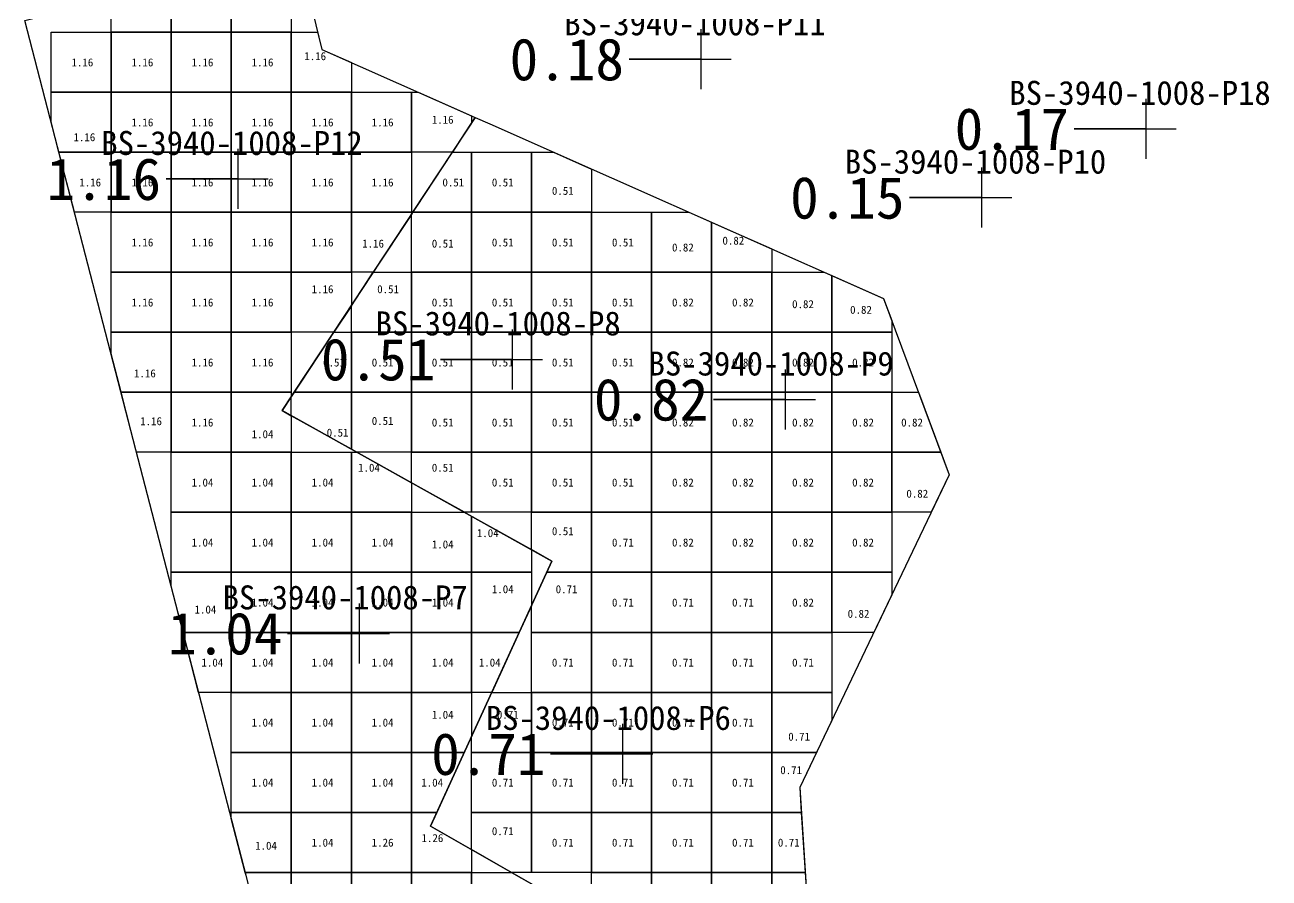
# Model space of a CAD drawing. Header units: metres. Extents: x 470001 to 470177, y 4349638 to 4349825.
# Drawn here: x 470093.87 to 470114.59, y 4349742.16 to 4349756.38 of the extents above; entities that cross this region are included whole.
import ezdxf

# ---------------------------------------------------------------- set-up
doc = ezdxf.new("R2010")
doc.units = ezdxf.units.M
for name, color, linetype in [('0.500-1.000', 4, 'Continuous'), ('1.000-1.500', 5, 'Continuous'), ('点', 7, 'Continuous'), ('爆区方格网', 7, 'Continuous'), ('钻孔', 7, 'Continuous')]:
    doc.layers.add(name, color=color, linetype=linetype)
doc.styles.add('CN_TTF', font='simsunb.ttf')

msp = doc.modelspace()

# ---------------------------------------------------------------- linework, layer by layer
at = {"layer": '0.500-1.000', "color": 4, "lineweight": 30}
msp.add_lwpolyline([(470100.621, 4349743.027), (470102.645, 4349747.444), (470098.153, 4349749.95), (470101.053, 4349754.357), (470101.368, 4349754.835), (470101.611, 4349754.727), (470105.664, 4349752.928), (470108.167, 4349751.817), (470109.26, 4349748.883), (470107.86, 4349745.952), (470106.771, 4349743.672), (470106.972, 4349740.536), (470107.191, 4349737.133), (470107.929, 4349734.941), (470106.327, 4349734.336), (470100.701, 4349736.118), (470105.159, 4349740.434), (470100.621, 4349743.027)], close=True, dxfattribs=at)
at = {"layer": '1.000-1.500', "color": 5, "lineweight": 30}
msp.add_lwpolyline([(470098.411, 4349757.616), (470098.812, 4349755.969), (470101.368, 4349754.835), (470101.13, 4349754.474), (470098.153, 4349749.95), (470102.645, 4349747.444), (470100.621, 4349743.027), (470106.299, 4349739.782), (470109.856, 4349729.218), (470114.373, 4349727.421), (470110.826, 4349722.422), (470110.138, 4349718.026), (470107.154, 4349716.026), (470103.459, 4349714.397), (470104.254, 4349720.146), (470106.075, 4349727.256), (470101.011, 4349728.805), (470100.433, 4349731.043), (470099.259, 4349735.588), (470097.55, 4349742.202), (470095.716, 4349749.299), (470093.868, 4349756.452), (470096.871, 4349757.221), (470098.411, 4349757.616)], close=True, dxfattribs=at)
at = {"layer": '点', "color": 138, "true_color": 0x004c4c}
for p, q in [((470105.13, 4349755.304), (470105.13, 4349756.304)), ((470104.63, 4349755.804), (470105.63, 4349755.804)), ((470112.541, 4349754.145), (470112.541, 4349755.145)), ((470112.041, 4349754.645), (470113.041, 4349754.645)), ((470097.42, 4349753.31), (470097.42, 4349754.31)), ((470109.801, 4349752.999), (470109.801, 4349753.999)), ((470096.92, 4349753.81), (470097.92, 4349753.81)), ((470109.301, 4349753.499), (470110.301, 4349753.499)), ((470101.988, 4349750.304), (470101.988, 4349751.304)), ((470101.488, 4349750.804), (470102.488, 4349750.804)), ((470106.534, 4349749.635), (470106.534, 4349750.635)), ((470106.034, 4349750.135), (470107.034, 4349750.135)), ((470099.441, 4349745.738), (470099.441, 4349746.738)), ((470098.941, 4349746.238), (470099.941, 4349746.238)), ((470103.823, 4349743.73), (470103.823, 4349744.73)), ((470103.323, 4349744.23), (470104.323, 4349744.23))]:
    msp.add_line(p, q, dxfattribs=at)
at = {"layer": '爆区方格网', "color": 5}
for points in [[(470097.304, 4349757.256), (470097.304, 4349756.256), (470096.304, 4349756.256), (470096.304, 4349757.076), (470096.871, 4349757.221), (470097.007, 4349757.256), (470097.304, 4349757.256)], [(470097.304, 4349756.256), (470097.304, 4349757.256), (470098.304, 4349757.256), (470098.304, 4349756.256), (470097.304, 4349756.256)], [(470096.304, 4349756.256), (470095.304, 4349756.256), (470095.304, 4349756.82), (470096.304, 4349757.076), (470096.304, 4349756.256)], [(470094.304, 4349755.256), (470094.304, 4349756.256), (470095.304, 4349756.256), (470095.304, 4349755.256), (470094.304, 4349755.256)], [(470095.304, 4349755.256), (470095.304, 4349756.256), (470096.304, 4349756.256), (470096.304, 4349755.256), (470095.304, 4349755.256)], [(470096.304, 4349755.256), (470096.304, 4349756.256), (470097.304, 4349756.256), (470097.304, 4349755.256), (470096.304, 4349755.256)], [(470097.304, 4349755.256), (470097.304, 4349756.256), (470098.304, 4349756.256), (470098.304, 4349755.256), (470097.304, 4349755.256)], [(470099.304, 4349755.256), (470098.304, 4349755.256), (470098.304, 4349756.256), (470098.742, 4349756.256), (470098.812, 4349755.969), (470099.304, 4349755.751), (470099.304, 4349755.256)], [(470094.304, 4349755.256), (470095.304, 4349755.256), (470095.304, 4349754.256), (470094.435, 4349754.256), (470094.304, 4349754.764), (470094.304, 4349755.256)], [(470095.304, 4349754.256), (470095.304, 4349755.256), (470096.304, 4349755.256), (470096.304, 4349754.256), (470095.304, 4349754.256)], [(470096.304, 4349754.256), (470096.304, 4349755.256), (470097.304, 4349755.256), (470097.304, 4349754.256), (470096.304, 4349754.256)], [(470097.304, 4349754.256), (470097.304, 4349755.256), (470098.304, 4349755.256), (470098.304, 4349754.256), (470097.304, 4349754.256)], [(470098.304, 4349754.256), (470098.304, 4349755.256), (470099.304, 4349755.256), (470099.304, 4349754.256), (470098.304, 4349754.256)], [(470099.304, 4349754.256), (470099.304, 4349755.256), (470100.304, 4349755.256), (470100.304, 4349754.256), (470099.304, 4349754.256)], [(470101.304, 4349754.738), (470101.13, 4349754.474), (470100.987, 4349754.256), (470100.304, 4349754.256), (470100.304, 4349755.256), (470100.419, 4349755.256), (470101.304, 4349754.863), (470101.304, 4349754.738)], [(470095.304, 4349754.256), (470095.304, 4349753.256), (470094.693, 4349753.256), (470094.435, 4349754.256), (470095.304, 4349754.256)], [(470095.304, 4349753.256), (470095.304, 4349754.256), (470096.304, 4349754.256), (470096.304, 4349753.256), (470095.304, 4349753.256)], [(470096.304, 4349753.256), (470096.304, 4349754.256), (470097.304, 4349754.256), (470097.304, 4349753.256), (470096.304, 4349753.256)], [(470097.304, 4349753.256), (470097.304, 4349754.256), (470098.304, 4349754.256), (470098.304, 4349753.256), (470097.304, 4349753.256)], [(470098.304, 4349753.256), (470098.304, 4349754.256), (470099.304, 4349754.256), (470099.304, 4349753.256), (470098.304, 4349753.256)], [(470099.304, 4349753.256), (470099.304, 4349754.256), (470100.304, 4349754.256), (470100.304, 4349753.256), (470099.304, 4349753.256)], [(470095.304, 4349752.256), (470095.304, 4349753.256), (470096.304, 4349753.256), (470096.304, 4349752.256), (470095.304, 4349752.256)], [(470096.304, 4349752.256), (470096.304, 4349753.256), (470097.304, 4349753.256), (470097.304, 4349752.256), (470096.304, 4349752.256)], [(470097.304, 4349752.256), (470097.304, 4349753.256), (470098.304, 4349753.256), (470098.304, 4349752.256), (470097.304, 4349752.256)], [(470098.304, 4349752.256), (470098.304, 4349753.256), (470099.304, 4349753.256), (470099.304, 4349752.256), (470098.304, 4349752.256)], [(470099.304, 4349752.256), (470099.304, 4349753.256), (470100.304, 4349753.256), (470100.304, 4349753.218), (470099.67, 4349752.256), (470099.304, 4349752.256)], [(470095.304, 4349751.256), (470095.304, 4349752.256), (470096.304, 4349752.256), (470096.304, 4349751.256), (470095.304, 4349751.256)], [(470096.304, 4349751.256), (470096.304, 4349752.256), (470097.304, 4349752.256), (470097.304, 4349751.256), (470096.304, 4349751.256)], [(470097.304, 4349751.256), (470097.304, 4349752.256), (470098.304, 4349752.256), (470098.304, 4349751.256), (470097.304, 4349751.256)], [(470098.304, 4349751.256), (470098.304, 4349752.256), (470099.304, 4349752.256), (470099.304, 4349751.699), (470099.012, 4349751.256), (470098.304, 4349751.256)], [(470095.304, 4349751.256), (470096.304, 4349751.256), (470096.304, 4349750.256), (470095.469, 4349750.256), (470095.304, 4349750.894), (470095.304, 4349751.256)], [(470096.304, 4349750.256), (470096.304, 4349751.256), (470097.304, 4349751.256), (470097.304, 4349750.256), (470096.304, 4349750.256)], [(470097.304, 4349750.256), (470097.304, 4349751.256), (470098.304, 4349751.256), (470098.304, 4349750.256), (470097.304, 4349750.256)], [(470096.304, 4349750.256), (470096.304, 4349749.256), (470095.727, 4349749.256), (470095.716, 4349749.299), (470095.469, 4349750.256), (470096.304, 4349750.256)], [(470096.304, 4349749.256), (470096.304, 4349750.256), (470097.304, 4349750.256), (470097.304, 4349749.256), (470096.304, 4349749.256)], [(470098.304, 4349749.256), (470097.304, 4349749.256), (470097.304, 4349750.256), (470098.304, 4349750.256), (470098.304, 4349750.179), (470098.153, 4349749.95), (470098.304, 4349749.866), (470098.304, 4349749.256)], [(470096.304, 4349748.256), (470096.304, 4349749.256), (470097.304, 4349749.256), (470097.304, 4349748.256), (470096.304, 4349748.256)], [(470097.304, 4349748.256), (470097.304, 4349749.256), (470098.304, 4349749.256), (470098.304, 4349748.256), (470097.304, 4349748.256)], [(470098.304, 4349748.256), (470098.304, 4349749.256), (470099.304, 4349749.256), (470099.304, 4349748.256), (470098.304, 4349748.256)], [(470100.304, 4349748.256), (470099.304, 4349748.256), (470099.304, 4349749.256), (470099.397, 4349749.256), (470100.304, 4349748.75), (470100.304, 4349748.256)], [(470096.304, 4349747.256), (470096.304, 4349748.256), (470097.304, 4349748.256), (470097.304, 4349747.256), (470096.304, 4349747.256)], [(470097.304, 4349747.256), (470097.304, 4349748.256), (470098.304, 4349748.256), (470098.304, 4349747.256), (470097.304, 4349747.256)], [(470098.304, 4349747.256), (470098.304, 4349748.256), (470099.304, 4349748.256), (470099.304, 4349747.256), (470098.304, 4349747.256)], [(470099.304, 4349747.256), (470099.304, 4349748.256), (470100.304, 4349748.256), (470100.304, 4349747.256), (470099.304, 4349747.256)], [(470101.304, 4349747.256), (470100.304, 4349747.256), (470100.304, 4349748.256), (470101.19, 4349748.256), (470101.304, 4349748.192), (470101.304, 4349747.256)], [(470102.304, 4349747.256), (470101.304, 4349747.256), (470101.304, 4349748.192), (470102.304, 4349747.634), (470102.304, 4349747.256)], [(470096.304, 4349747.256), (470097.304, 4349747.256), (470097.304, 4349746.256), (470096.502, 4349746.256), (470096.304, 4349747.024), (470096.304, 4349747.256)], [(470097.304, 4349746.256), (470097.304, 4349747.256), (470098.304, 4349747.256), (470098.304, 4349746.256), (470097.304, 4349746.256)], [(470098.304, 4349746.256), (470098.304, 4349747.256), (470099.304, 4349747.256), (470099.304, 4349746.256), (470098.304, 4349746.256)], [(470099.304, 4349746.256), (470099.304, 4349747.256), (470100.304, 4349747.256), (470100.304, 4349746.256), (470099.304, 4349746.256)], [(470100.304, 4349746.256), (470100.304, 4349747.256), (470101.304, 4349747.256), (470101.304, 4349746.256), (470100.304, 4349746.256)], [(470101.304, 4349746.256), (470101.304, 4349747.256), (470102.304, 4349747.256), (470102.304, 4349746.7), (470102.1, 4349746.256), (470101.304, 4349746.256)], [(470097.304, 4349746.256), (470097.304, 4349745.256), (470096.76, 4349745.256), (470096.502, 4349746.256), (470097.304, 4349746.256)], [(470097.304, 4349745.256), (470097.304, 4349746.256), (470098.304, 4349746.256), (470098.304, 4349745.256), (470097.304, 4349745.256)], [(470098.304, 4349745.256), (470098.304, 4349746.256), (470099.304, 4349746.256), (470099.304, 4349745.256), (470098.304, 4349745.256)], [(470099.304, 4349745.256), (470099.304, 4349746.256), (470100.304, 4349746.256), (470100.304, 4349745.256), (470099.304, 4349745.256)], [(470100.304, 4349745.256), (470100.304, 4349746.256), (470101.304, 4349746.256), (470101.304, 4349745.256), (470100.304, 4349745.256)], [(470101.304, 4349745.256), (470101.304, 4349746.256), (470102.1, 4349746.256), (470101.642, 4349745.256), (470101.304, 4349745.256)], [(470097.304, 4349744.256), (470097.304, 4349745.256), (470098.304, 4349745.256), (470098.304, 4349744.256), (470097.304, 4349744.256)], [(470098.304, 4349744.256), (470098.304, 4349745.256), (470099.304, 4349745.256), (470099.304, 4349744.256), (470098.304, 4349744.256)], [(470099.304, 4349744.256), (470099.304, 4349745.256), (470100.304, 4349745.256), (470100.304, 4349744.256), (470099.304, 4349744.256)], [(470100.304, 4349744.256), (470100.304, 4349745.256), (470101.304, 4349745.256), (470101.304, 4349744.518), (470101.184, 4349744.256), (470100.304, 4349744.256)], [(470097.304, 4349743.256), (470097.304, 4349744.256), (470098.304, 4349744.256), (470098.304, 4349743.256), (470097.304, 4349743.256)], [(470098.304, 4349743.256), (470098.304, 4349744.256), (470099.304, 4349744.256), (470099.304, 4349743.256), (470098.304, 4349743.256)], [(470099.304, 4349743.256), (470099.304, 4349744.256), (470100.304, 4349744.256), (470100.304, 4349743.256), (470099.304, 4349743.256)], [(470100.304, 4349743.256), (470100.304, 4349744.256), (470101.184, 4349744.256), (470100.726, 4349743.256), (470100.304, 4349743.256)], [(470097.304, 4349743.256), (470098.304, 4349743.256), (470098.304, 4349742.256), (470097.536, 4349742.256), (470097.304, 4349743.153), (470097.304, 4349743.256)], [(470098.304, 4349742.256), (470098.304, 4349743.256), (470099.304, 4349743.256), (470099.304, 4349742.256), (470098.304, 4349742.256)], [(470099.304, 4349742.256), (470099.304, 4349743.256), (470100.304, 4349743.256), (470100.304, 4349742.256), (470099.304, 4349742.256)], [(470101.304, 4349742.256), (470100.304, 4349742.256), (470100.304, 4349743.256), (470100.726, 4349743.256), (470100.621, 4349743.027), (470101.304, 4349742.637), (470101.304, 4349742.256)], [(470098.304, 4349742.256), (470098.304, 4349741.256), (470097.794, 4349741.256), (470097.55, 4349742.202), (470097.536, 4349742.256), (470098.304, 4349742.256)], [(470098.304, 4349741.256), (470098.304, 4349742.256), (470099.304, 4349742.256), (470099.304, 4349741.256), (470098.304, 4349741.256)], [(470099.304, 4349741.256), (470099.304, 4349742.256), (470100.304, 4349742.256), (470100.304, 4349741.256), (470099.304, 4349741.256)], [(470100.304, 4349741.256), (470100.304, 4349742.256), (470101.304, 4349742.256), (470101.304, 4349741.256), (470100.304, 4349741.256)], [(470102.304, 4349741.256), (470101.304, 4349741.256), (470101.304, 4349742.256), (470101.971, 4349742.256), (470102.304, 4349742.066), (470102.304, 4349741.256)]]:
    msp.add_lwpolyline(points, close=True, dxfattribs=at)
at = {"layer": '爆区方格网', "color": 4}
for points in [[(470101.304, 4349754.256), (470101.304, 4349753.256), (470100.328, 4349753.256), (470100.987, 4349754.256), (470101.304, 4349754.256)], [(470101.304, 4349753.256), (470101.304, 4349754.256), (470102.304, 4349754.256), (470102.304, 4349753.256), (470101.304, 4349753.256)], [(470103.304, 4349753.256), (470102.304, 4349753.256), (470102.304, 4349754.256), (470102.672, 4349754.256), (470103.304, 4349753.976), (470103.304, 4349753.256)], [(470101.304, 4349753.256), (470101.304, 4349752.256), (470100.304, 4349752.256), (470100.304, 4349753.218), (470100.328, 4349753.256), (470101.304, 4349753.256)], [(470101.304, 4349752.256), (470101.304, 4349753.256), (470102.304, 4349753.256), (470102.304, 4349752.256), (470101.304, 4349752.256)], [(470102.304, 4349752.256), (470102.304, 4349753.256), (470103.304, 4349753.256), (470103.304, 4349752.256), (470102.304, 4349752.256)], [(470103.304, 4349752.256), (470103.304, 4349753.256), (470104.304, 4349753.256), (470104.304, 4349752.256), (470103.304, 4349752.256)], [(470105.304, 4349752.256), (470104.304, 4349752.256), (470104.304, 4349753.256), (470104.925, 4349753.256), (470105.304, 4349753.088), (470105.304, 4349752.256)], [(470106.304, 4349752.256), (470105.304, 4349752.256), (470105.304, 4349753.088), (470105.664, 4349752.928), (470106.304, 4349752.644), (470106.304, 4349752.256)], [(470100.304, 4349752.256), (470100.304, 4349751.256), (470099.304, 4349751.256), (470099.304, 4349751.699), (470099.67, 4349752.256), (470100.304, 4349752.256)], [(470100.304, 4349751.256), (470100.304, 4349752.256), (470101.304, 4349752.256), (470101.304, 4349751.256), (470100.304, 4349751.256)], [(470101.304, 4349751.256), (470101.304, 4349752.256), (470102.304, 4349752.256), (470102.304, 4349751.256), (470101.304, 4349751.256)], [(470102.304, 4349751.256), (470102.304, 4349752.256), (470103.304, 4349752.256), (470103.304, 4349751.256), (470102.304, 4349751.256)], [(470103.304, 4349751.256), (470103.304, 4349752.256), (470104.304, 4349752.256), (470104.304, 4349751.256), (470103.304, 4349751.256)], [(470104.304, 4349751.256), (470104.304, 4349752.256), (470105.304, 4349752.256), (470105.304, 4349751.256), (470104.304, 4349751.256)], [(470105.304, 4349751.256), (470105.304, 4349752.256), (470106.304, 4349752.256), (470106.304, 4349751.256), (470105.304, 4349751.256)], [(470107.304, 4349751.256), (470106.304, 4349751.256), (470106.304, 4349752.256), (470107.178, 4349752.256), (470107.304, 4349752.2), (470107.304, 4349751.256)], [(470108.304, 4349751.256), (470107.304, 4349751.256), (470107.304, 4349752.2), (470108.167, 4349751.817), (470108.304, 4349751.451), (470108.304, 4349751.256)], [(470099.304, 4349751.256), (470099.304, 4349750.256), (470098.354, 4349750.256), (470099.012, 4349751.256), (470099.304, 4349751.256)], [(470099.304, 4349750.256), (470099.304, 4349751.256), (470100.304, 4349751.256), (470100.304, 4349750.256), (470099.304, 4349750.256)], [(470100.304, 4349750.256), (470100.304, 4349751.256), (470101.304, 4349751.256), (470101.304, 4349750.256), (470100.304, 4349750.256)], [(470101.304, 4349750.256), (470101.304, 4349751.256), (470102.304, 4349751.256), (470102.304, 4349750.256), (470101.304, 4349750.256)], [(470102.304, 4349750.256), (470102.304, 4349751.256), (470103.304, 4349751.256), (470103.304, 4349750.256), (470102.304, 4349750.256)], [(470103.304, 4349750.256), (470103.304, 4349751.256), (470104.304, 4349751.256), (470104.304, 4349750.256), (470103.304, 4349750.256)], [(470104.304, 4349750.256), (470104.304, 4349751.256), (470105.304, 4349751.256), (470105.304, 4349750.256), (470104.304, 4349750.256)], [(470105.304, 4349750.256), (470105.304, 4349751.256), (470106.304, 4349751.256), (470106.304, 4349750.256), (470105.304, 4349750.256)], [(470106.304, 4349750.256), (470106.304, 4349751.256), (470107.304, 4349751.256), (470107.304, 4349750.256), (470106.304, 4349750.256)], [(470107.304, 4349750.256), (470107.304, 4349751.256), (470108.304, 4349751.256), (470108.304, 4349750.256), (470107.304, 4349750.256)], [(470099.304, 4349750.256), (470099.304, 4349749.308), (470098.304, 4349749.866), (470098.304, 4349750.179), (470098.354, 4349750.256), (470099.304, 4349750.256)], [(470099.304, 4349750.256), (470100.304, 4349750.256), (470100.304, 4349749.256), (470099.397, 4349749.256), (470099.304, 4349749.308), (470099.304, 4349750.256)], [(470100.304, 4349749.256), (470100.304, 4349750.256), (470101.304, 4349750.256), (470101.304, 4349749.256), (470100.304, 4349749.256)], [(470101.304, 4349749.256), (470101.304, 4349750.256), (470102.304, 4349750.256), (470102.304, 4349749.256), (470101.304, 4349749.256)], [(470102.304, 4349749.256), (470102.304, 4349750.256), (470103.304, 4349750.256), (470103.304, 4349749.256), (470102.304, 4349749.256)], [(470103.304, 4349749.256), (470103.304, 4349750.256), (470104.304, 4349750.256), (470104.304, 4349749.256), (470103.304, 4349749.256)], [(470104.304, 4349749.256), (470104.304, 4349750.256), (470105.304, 4349750.256), (470105.304, 4349749.256), (470104.304, 4349749.256)], [(470105.304, 4349749.256), (470105.304, 4349750.256), (470106.304, 4349750.256), (470106.304, 4349749.256), (470105.304, 4349749.256)], [(470106.304, 4349749.256), (470106.304, 4349750.256), (470107.304, 4349750.256), (470107.304, 4349749.256), (470106.304, 4349749.256)], [(470107.304, 4349749.256), (470107.304, 4349750.256), (470108.304, 4349750.256), (470108.304, 4349749.256), (470107.304, 4349749.256)], [(470108.304, 4349749.256), (470108.304, 4349750.256), (470108.749, 4349750.256), (470109.122, 4349749.256), (470108.304, 4349749.256)], [(470100.304, 4349749.256), (470101.304, 4349749.256), (470101.304, 4349748.256), (470101.19, 4349748.256), (470100.304, 4349748.75), (470100.304, 4349749.256)], [(470101.304, 4349748.256), (470101.304, 4349749.256), (470102.304, 4349749.256), (470102.304, 4349748.256), (470101.304, 4349748.256)], [(470102.304, 4349748.256), (470102.304, 4349749.256), (470103.304, 4349749.256), (470103.304, 4349748.256), (470102.304, 4349748.256)], [(470103.304, 4349748.256), (470103.304, 4349749.256), (470104.304, 4349749.256), (470104.304, 4349748.256), (470103.304, 4349748.256)], [(470104.304, 4349748.256), (470104.304, 4349749.256), (470105.304, 4349749.256), (470105.304, 4349748.256), (470104.304, 4349748.256)], [(470105.304, 4349748.256), (470105.304, 4349749.256), (470106.304, 4349749.256), (470106.304, 4349748.256), (470105.304, 4349748.256)], [(470106.304, 4349748.256), (470106.304, 4349749.256), (470107.304, 4349749.256), (470107.304, 4349748.256), (470106.304, 4349748.256)], [(470107.304, 4349748.256), (470107.304, 4349749.256), (470108.304, 4349749.256), (470108.304, 4349748.256), (470107.304, 4349748.256)], [(470108.304, 4349748.256), (470108.304, 4349749.256), (470109.122, 4349749.256), (470109.26, 4349748.883), (470108.961, 4349748.256), (470108.304, 4349748.256)], [(470102.304, 4349748.256), (470103.304, 4349748.256), (470103.304, 4349747.256), (470102.559, 4349747.256), (470102.645, 4349747.444), (470102.304, 4349747.634), (470102.304, 4349748.256)], [(470103.304, 4349747.256), (470103.304, 4349748.256), (470104.304, 4349748.256), (470104.304, 4349747.256), (470103.304, 4349747.256)], [(470104.304, 4349747.256), (470104.304, 4349748.256), (470105.304, 4349748.256), (470105.304, 4349747.256), (470104.304, 4349747.256)], [(470105.304, 4349747.256), (470105.304, 4349748.256), (470106.304, 4349748.256), (470106.304, 4349747.256), (470105.304, 4349747.256)], [(470106.304, 4349747.256), (470106.304, 4349748.256), (470107.304, 4349748.256), (470107.304, 4349747.256), (470106.304, 4349747.256)], [(470107.304, 4349747.256), (470107.304, 4349748.256), (470108.304, 4349748.256), (470108.304, 4349747.256), (470107.304, 4349747.256)], [(470103.304, 4349747.256), (470103.304, 4349746.256), (470102.304, 4349746.256), (470102.304, 4349746.7), (470102.559, 4349747.256), (470103.304, 4349747.256)], [(470103.304, 4349746.256), (470103.304, 4349747.256), (470104.304, 4349747.256), (470104.304, 4349746.256), (470103.304, 4349746.256)], [(470104.304, 4349746.256), (470104.304, 4349747.256), (470105.304, 4349747.256), (470105.304, 4349746.256), (470104.304, 4349746.256)], [(470105.304, 4349746.256), (470105.304, 4349747.256), (470106.304, 4349747.256), (470106.304, 4349746.256), (470105.304, 4349746.256)], [(470106.304, 4349746.256), (470106.304, 4349747.256), (470107.304, 4349747.256), (470107.304, 4349746.256), (470106.304, 4349746.256)], [(470107.304, 4349746.256), (470107.304, 4349747.256), (470108.304, 4349747.256), (470108.304, 4349746.881), (470108.005, 4349746.256), (470107.304, 4349746.256)], [(470102.304, 4349745.256), (470102.304, 4349746.256), (470103.304, 4349746.256), (470103.304, 4349745.256), (470102.304, 4349745.256)], [(470103.304, 4349745.256), (470103.304, 4349746.256), (470104.304, 4349746.256), (470104.304, 4349745.256), (470103.304, 4349745.256)], [(470104.304, 4349745.256), (470104.304, 4349746.256), (470105.304, 4349746.256), (470105.304, 4349745.256), (470104.304, 4349745.256)], [(470105.304, 4349745.256), (470105.304, 4349746.256), (470106.304, 4349746.256), (470106.304, 4349745.256), (470105.304, 4349745.256)], [(470106.304, 4349745.256), (470106.304, 4349746.256), (470107.304, 4349746.256), (470107.304, 4349745.256), (470106.304, 4349745.256)], [(470102.304, 4349745.256), (470102.304, 4349744.256), (470101.304, 4349744.256), (470101.304, 4349744.518), (470101.642, 4349745.256), (470102.304, 4349745.256)], [(470102.304, 4349744.256), (470102.304, 4349745.256), (470103.304, 4349745.256), (470103.304, 4349744.256), (470102.304, 4349744.256)], [(470103.304, 4349744.256), (470103.304, 4349745.256), (470104.304, 4349745.256), (470104.304, 4349744.256), (470103.304, 4349744.256)], [(470104.304, 4349744.256), (470104.304, 4349745.256), (470105.304, 4349745.256), (470105.304, 4349744.256), (470104.304, 4349744.256)], [(470105.304, 4349744.256), (470105.304, 4349745.256), (470106.304, 4349745.256), (470106.304, 4349744.256), (470105.304, 4349744.256)], [(470106.304, 4349744.256), (470106.304, 4349745.256), (470107.304, 4349745.256), (470107.304, 4349744.788), (470107.05, 4349744.256), (470106.304, 4349744.256)], [(470101.304, 4349743.256), (470101.304, 4349744.256), (470102.304, 4349744.256), (470102.304, 4349743.256), (470101.304, 4349743.256)], [(470102.304, 4349743.256), (470102.304, 4349744.256), (470103.304, 4349744.256), (470103.304, 4349743.256), (470102.304, 4349743.256)], [(470103.304, 4349743.256), (470103.304, 4349744.256), (470104.304, 4349744.256), (470104.304, 4349743.256), (470103.304, 4349743.256)], [(470104.304, 4349743.256), (470104.304, 4349744.256), (470105.304, 4349744.256), (470105.304, 4349743.256), (470104.304, 4349743.256)], [(470105.304, 4349743.256), (470105.304, 4349744.256), (470106.304, 4349744.256), (470106.304, 4349743.256), (470105.304, 4349743.256)], [(470106.304, 4349743.256), (470106.304, 4349744.256), (470107.05, 4349744.256), (470106.771, 4349743.672), (470106.797, 4349743.256), (470106.304, 4349743.256)], [(470101.304, 4349743.256), (470102.304, 4349743.256), (470102.304, 4349742.256), (470101.971, 4349742.256), (470101.304, 4349742.637), (470101.304, 4349743.256)], [(470102.304, 4349742.256), (470102.304, 4349743.256), (470103.304, 4349743.256), (470103.304, 4349742.256), (470102.304, 4349742.256)], [(470103.304, 4349742.256), (470103.304, 4349743.256), (470104.304, 4349743.256), (470104.304, 4349742.256), (470103.304, 4349742.256)], [(470104.304, 4349742.256), (470104.304, 4349743.256), (470105.304, 4349743.256), (470105.304, 4349742.256), (470104.304, 4349742.256)], [(470105.304, 4349742.256), (470105.304, 4349743.256), (470106.304, 4349743.256), (470106.304, 4349742.256), (470105.304, 4349742.256)], [(470106.304, 4349742.256), (470106.304, 4349743.256), (470106.797, 4349743.256), (470106.862, 4349742.256), (470106.304, 4349742.256)], [(470103.304, 4349742.256), (470104.304, 4349742.256), (470104.304, 4349741.256), (470103.72, 4349741.256), (470103.304, 4349741.494), (470103.304, 4349742.256)], [(470104.304, 4349741.256), (470104.304, 4349742.256), (470105.304, 4349742.256), (470105.304, 4349741.256), (470104.304, 4349741.256)], [(470105.304, 4349741.256), (470105.304, 4349742.256), (470106.304, 4349742.256), (470106.304, 4349741.256), (470105.304, 4349741.256)], [(470106.304, 4349741.256), (470106.304, 4349742.256), (470106.862, 4349742.256), (470106.926, 4349741.256), (470106.304, 4349741.256)]]:
    msp.add_lwpolyline(points, close=True, dxfattribs=at)
at = {"layer": '钻孔', "color": 8, "lineweight": 35}
for p, q in [((470105.13, 4349755.804), (470103.93, 4349755.804)), ((470112.541, 4349754.645), (470111.341, 4349754.645)), ((470109.801, 4349753.499), (470108.601, 4349753.499))]:
    msp.add_line(p, q, dxfattribs=at)
at = {"layer": '钻孔', "color": 5, "lineweight": 35}
for p, q in [((470097.42, 4349753.81), (470096.22, 4349753.81)), ((470099.441, 4349746.238), (470098.241, 4349746.238))]:
    msp.add_line(p, q, dxfattribs=at)
at = {"layer": '钻孔', "color": 4, "lineweight": 35}
for p, q in [((470101.988, 4349750.804), (470100.788, 4349750.804)), ((470106.534, 4349750.135), (470105.334, 4349750.135)), ((470103.823, 4349744.23), (470102.623, 4349744.23))]:
    msp.add_line(p, q, dxfattribs=at)

# ---------------------------------------------------------------- texts
at = {"color": 5, "style": 'CN_TTF'}
for s, p in [('1.16', (470098.521, 4349755.79)), ('1.16', (470094.644, 4349755.686)), ('1.16', (470095.644, 4349755.686)), ('1.16', (470096.644, 4349755.686)), ('1.16', (470097.644, 4349755.686)), ('1.16', (470095.644, 4349754.686)), ('1.16', (470096.644, 4349754.686)), ('1.16', (470097.644, 4349754.686)), ('1.16', (470098.644, 4349754.686)), ('1.16', (470099.644, 4349754.686)), ('1.16', (470100.644, 4349754.731)), ('1.16', (470094.677, 4349754.44)), ('1.16', (470094.774, 4349753.686)), ('1.16', (470095.644, 4349753.686)), ('1.16', (470096.644, 4349753.686)), ('1.16', (470097.644, 4349753.686)), ('1.16', (470098.644, 4349753.686)), ('1.16', (470099.644, 4349753.686)), ('1.16', (470095.644, 4349752.686)), ('1.16', (470096.644, 4349752.686)), ('1.16', (470097.644, 4349752.686)), ('1.16', (470098.644, 4349752.686)), ('1.16', (470099.485, 4349752.667)), ('1.16', (470098.644, 4349751.907)), ('1.16', (470095.644, 4349751.686)), ('1.16', (470096.644, 4349751.686)), ('1.16', (470097.644, 4349751.686)), ('1.16', (470096.644, 4349750.686)), ('1.16', (470097.644, 4349750.686)), ('1.16', (470095.685, 4349750.505)), ('1.16', (470095.788, 4349749.708)), ('1.16', (470096.644, 4349749.686)), ('1.04', (470097.644, 4349749.491)), ('1.04', (470099.417, 4349748.933)), ('1.04', (470096.644, 4349748.686)), ('1.04', (470097.644, 4349748.686)), ('1.04', (470098.644, 4349748.686)), ('1.04', (470101.394, 4349747.843)), ('1.04', (470096.644, 4349747.686)), ('1.04', (470097.644, 4349747.686)), ('1.04', (470098.644, 4349747.686)), ('1.04', (470099.644, 4349747.686)), ('1.04', (470100.644, 4349747.654)), ('1.04', (470101.644, 4349746.908)), ('1.04', (470097.644, 4349746.686)), ('1.04', (470098.644, 4349746.686)), ('1.04', (470099.644, 4349746.686)), ('1.04', (470100.644, 4349746.686)), ('1.04', (470096.693, 4349746.57)), ('1.04', (470096.808, 4349745.686)), ('1.04', (470097.644, 4349745.686)), ('1.04', (470098.644, 4349745.686)), ('1.04', (470099.644, 4349745.686)), ('1.04', (470100.644, 4349745.686)), ('1.04', (470101.427, 4349745.686)), ('1.04', (470100.644, 4349744.817)), ('1.04', (470097.644, 4349744.686)), ('1.04', (470098.644, 4349744.686)), ('1.04', (470099.644, 4349744.686)), ('1.04', (470097.644, 4349743.686)), ('1.04', (470098.644, 4349743.686)), ('1.04', (470099.644, 4349743.686)), ('1.04', (470100.469, 4349743.686)), ('1.04', (470098.644, 4349742.686)), ('1.26', (470099.644, 4349742.686)), ('1.26', (470100.473, 4349742.762)), ('1.04', (470097.702, 4349742.635))]:
    msp.add_text(s, height=0.1333, dxfattribs=at).set_placement(p)
at = {"color": 4, "style": 'CN_TTF'}
for s, p in [('0.51', (470100.821, 4349753.686)), ('0.51', (470101.644, 4349753.686)), ('0.51', (470102.644, 4349753.546)), ('0.51', (470100.644, 4349752.667)), ('0.51', (470101.644, 4349752.686)), ('0.51', (470102.644, 4349752.686)), ('0.51', (470103.644, 4349752.686)), ('0.82', (470105.484, 4349752.716)), ('0.82', (470104.644, 4349752.602)), ('0.51', (470099.735, 4349751.907)), ('0.51', (470100.644, 4349751.686)), ('0.51', (470101.644, 4349751.686)), ('0.51', (470102.644, 4349751.686)), ('0.51', (470103.644, 4349751.686)), ('0.82', (470104.644, 4349751.686)), ('0.82', (470105.644, 4349751.686)), ('0.82', (470106.644, 4349751.658)), ('0.82', (470107.61, 4349751.564)), ('0.51', (470098.834, 4349750.686)), ('0.51', (470099.644, 4349750.686)), ('0.51', (470100.644, 4349750.686)), ('0.51', (470101.644, 4349750.686)), ('0.51', (470102.644, 4349750.686)), ('0.51', (470103.644, 4349750.686)), ('0.82', (470104.644, 4349750.686)), ('0.82', (470105.644, 4349750.686)), ('0.82', (470106.644, 4349750.686)), ('0.82', (470107.644, 4349750.686)), ('0.51', (470099.644, 4349749.712)), ('0.51', (470098.894, 4349749.517)), ('0.51', (470100.644, 4349749.686)), ('0.51', (470101.644, 4349749.686)), ('0.51', (470102.644, 4349749.686)), ('0.51', (470103.644, 4349749.686)), ('0.82', (470104.644, 4349749.686)), ('0.82', (470105.644, 4349749.686)), ('0.82', (470106.644, 4349749.686)), ('0.82', (470107.644, 4349749.686)), ('0.82', (470108.46, 4349749.686)), ('0.51', (470100.644, 4349748.933)), ('0.51', (470101.644, 4349748.686)), ('0.51', (470102.644, 4349748.686)), ('0.51', (470103.644, 4349748.686)), ('0.82', (470104.644, 4349748.686)), ('0.82', (470105.644, 4349748.686)), ('0.82', (470106.644, 4349748.686)), ('0.82', (470107.644, 4349748.686)), ('0.82', (470108.547, 4349748.5)), ('0.51', (470102.644, 4349747.875)), ('0.71', (470103.644, 4349747.686)), ('0.82', (470104.644, 4349747.686)), ('0.82', (470105.644, 4349747.686)), ('0.82', (470106.644, 4349747.686)), ('0.82', (470107.644, 4349747.686)), ('0.71', (470102.707, 4349746.908)), ('0.71', (470103.644, 4349746.686)), ('0.71', (470104.644, 4349746.686)), ('0.71', (470105.644, 4349746.686)), ('0.82', (470106.644, 4349746.686)), ('0.82', (470107.569, 4349746.498)), ('0.71', (470102.644, 4349745.686)), ('0.71', (470103.644, 4349745.686)), ('0.71', (470104.644, 4349745.686)), ('0.71', (470105.644, 4349745.686)), ('0.71', (470106.644, 4349745.686)), ('0.71', (470101.728, 4349744.817)), ('0.71', (470102.644, 4349744.686)), ('0.71', (470103.644, 4349744.686)), ('0.71', (470104.644, 4349744.686)), ('0.71', (470105.644, 4349744.686)), ('0.71', (470106.58, 4349744.452)), ('0.71', (470106.447, 4349743.894)), ('0.71', (470101.644, 4349743.686)), ('0.71', (470102.644, 4349743.686)), ('0.71', (470103.644, 4349743.686)), ('0.71', (470104.644, 4349743.686)), ('0.71', (470105.644, 4349743.686)), ('0.71', (470101.644, 4349742.877)), ('0.71', (470102.644, 4349742.686)), ('0.71', (470103.644, 4349742.686)), ('0.71', (470104.644, 4349742.686)), ('0.71', (470105.644, 4349742.686)), ('0.71', (470106.407, 4349742.686))]:
    msp.add_text(s, height=0.1333, dxfattribs=at).set_placement(p)
at = {"layer": '钻孔', "color": 138, "true_color": 0x004c4c, "style": 'CN_TTF'}
for s, p in [('BS-3940-1008-P11', (470102.85, 4349756.204)), ('BS-3940-1008-P18', (470110.261, 4349755.045)), ('BS-3940-1008-P12', (470095.14, 4349754.21)), ('BS-3940-1008-P10', (470107.521, 4349753.899)), ('BS-3940-1008-P8', (470099.708, 4349751.204)), ('BS-3940-1008-P9', (470104.254, 4349750.535)), ('BS-3940-1008-P7', (470097.161, 4349746.638)), ('BS-3940-1008-P6', (470101.543, 4349744.63))]:
    msp.add_text(s, height=0.4, dxfattribs=at).set_placement(p)
at = {"layer": '钻孔', "color": 8, "style": 'CN_TTF'}
for s, p in [('0.18', (470101.94, 4349755.454)), ('0.17', (470109.351, 4349754.295)), ('0.15', (470106.611, 4349753.149))]:
    msp.add_text(s, height=0.7, dxfattribs=at).set_placement(p)
at = {"layer": '钻孔', "color": 5, "style": 'CN_TTF'}
for s, p in [('1.16', (470094.23, 4349753.46)), ('1.04', (470096.251, 4349745.888))]:
    msp.add_text(s, height=0.7, dxfattribs=at).set_placement(p)
at = {"layer": '钻孔', "color": 4, "style": 'CN_TTF'}
for s, p in [('0.51', (470098.798, 4349750.454)), ('0.82', (470103.344, 4349749.785)), ('0.71', (470100.633, 4349743.88))]:
    msp.add_text(s, height=0.7, dxfattribs=at).set_placement(p)

doc.saveas('drawing.dxf')
